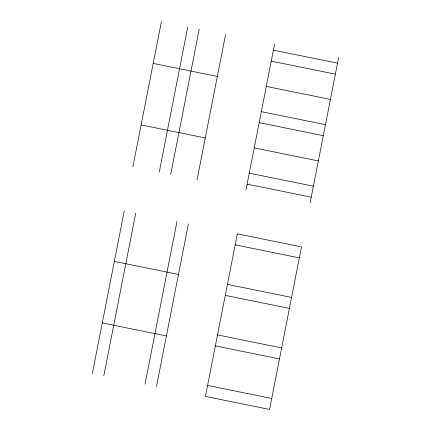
<?xml version="1.0" encoding="UTF-8"?>
<svg xmlns="http://www.w3.org/2000/svg" width="431" height="431" viewBox="0 0 431 431"><rect width="100%" height="100%" fill="white"/><g stroke="black" fill="none" stroke-linecap="round" stroke-linejoin="round"><path stroke-width="0.65" d="M92.358 373.435L124.268 210.878M132.92 166.775L161.426 21.55M103.812 375.762L135.717 213.205M159.26 172.125L187.765 26.905M170.714 174.453L199.219 29.233M145.037 384.145L176.947 221.582M156.491 386.467L188.401 223.91M197.053 179.808L225.558 34.582M246.004 189.753L274.509 44.533M310.137 202.785L338.642 57.565M273.405 50.141L337.538 63.174M271.25 61.127L335.383 74.159M153.21 63.405L217.343 76.438M266.293 86.389L330.426 99.421M261.331 111.651L325.47 124.683M259.176 122.636L323.309 135.668M141.136 124.915L205.269 137.952M254.22 147.898L318.353 160.93M249.263 173.16L313.396 186.192M247.103 184.145L311.236 197.177M235.191 244.84L299.324 257.873M114.35 261.401L178.482 274.434M227.433 284.385L291.566 297.417M225.273 295.364L289.406 308.397M217.515 334.909L281.648 347.941M102.276 322.911L166.409 335.943M215.36 345.894L279.493 358.926M207.597 385.433L271.729 398.465M237.346 233.855L205.442 396.418L269.574 409.45L301.479 246.888L237.346 233.855"/></g></svg>
